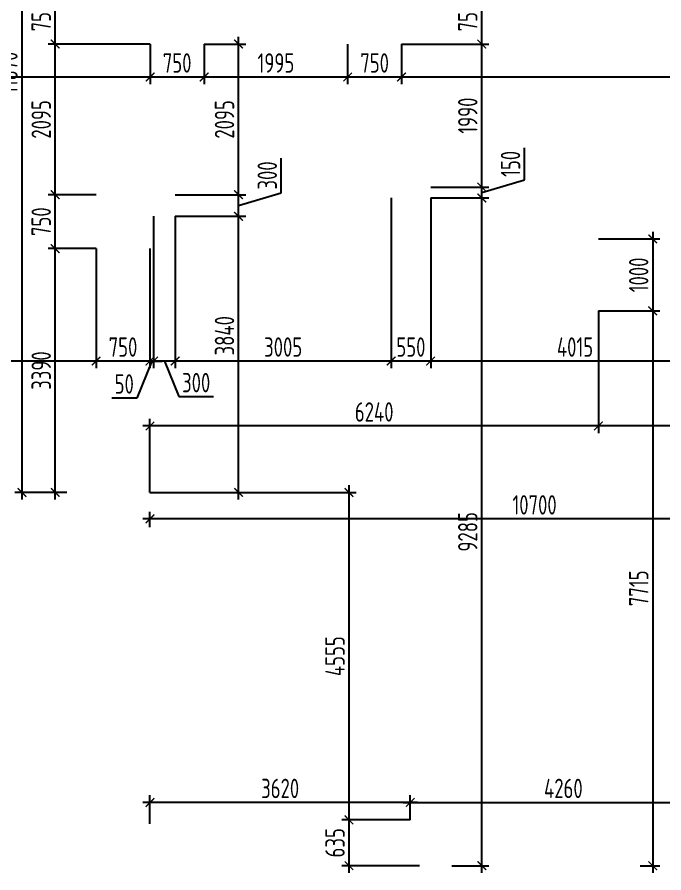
# Model space of a CAD drawing. Header units: millimetres. Extents: x -180271 to 536090, y 55086 to 131231.
# Drawn here: x 513321 to 522318, y 61436 to 73336 of the extents above; entities that cross this region are included whole.
import ezdxf

# ---------------------------------------------------------------- set-up
doc = ezdxf.new("R2010")
doc.units = ezdxf.units.MM
doc.layers.add('Размеры кровли ВК', color=14, linetype='Continuous', lineweight=9)
doc.layers.add('РАЗМЕРЫ КРОВЛИ ОВ', color=204, linetype='Continuous')
doc.layers.get('0').off()
doc.styles.add('ISOCPEUR', font='isocpeur.ttf', dxfattribs={"width": 0.7})
doc.dimstyles.new('R_100', dxfattribs={"dimtxt": 270, "dimasz": 120, "dimexe": 100, "dimexo": 0, "dimgap": 60, "dimtad": 1, "dimdec": 0, "dimrnd": 5, "dimzin": 0, "dimdsep": 46, "dimtxsty": 'ISOCPEUR', "dimblk": 'ARCHTICK', "dimcen": 0, "dimdle": 100, "dimclrd": 256, "dimclre": 256, "dimclrt": 256, "dimadec": 0, "dimazin": 0, "dimtfac": 2, "dimtdec": 0, "dimtofl": 0, "dimtmove": 1, "dimatfit": 3, "dimfxl": 1, "dimtvp": 3, "dimtolj": 1, "dimtzin": 0, "dimarcsym": 0})

# ---------------------------------------------------------------- blocks, each defined once
blk = doc.blocks.new('_ArchTick')
at = {"color": 0, "linetype": 'ByBlock', "const_width": 0.15}
blk.add_lwpolyline([(-0.5, -0.5), (0.5, 0.5)], dxfattribs=at)
blk = doc.blocks.new('*D3767')
at = {"layer": 'РАЗМЕРЫ КРОВЛИ ОВ', "lineweight": -2, "transparency": 16777216}
for p, q in [((515169, 66244), (515169, 66458)), ((525869, 65415), (525869, 66458)), ((525969, 66358), (515069, 66358))]:
    blk.add_line(p, q, dxfattribs=at)
at = {"layer": 'РАЗМЕРЫ КРОВЛИ ОВ', "lineweight": -2, "transparency": 16777216, "xscale": 120, "yscale": 120, "zscale": 120, "rotation": 180}
blk.add_blockref('_ArchTick', (515169, 66358), dxfattribs=at)
at = {"layer": 'РАЗМЕРЫ КРОВЛИ ОВ', "lineweight": -2, "transparency": 16777216, "xscale": 120, "yscale": 120, "zscale": 120}
blk.add_blockref('_ArchTick', (525869, 66358), dxfattribs=at)
at = {"layer": 'РАЗМЕРЫ КРОВЛИ ОВ', "transparency": 16777216, "insert": (520519, 66553), "char_height": 270, "attachment_point": 5, "style": 'ISOCPEUR'}
blk.add_mtext('\\A1;10700', dxfattribs=at)
blk = doc.blocks.new('*D3770')
at = {"layer": 'РАЗМЕРЫ КРОВЛИ ОВ', "lineweight": -2, "transparency": 16777216}
for p, q in [((519074, 70821), (519074, 68453)), ((523089, 69816), (523089, 68453)), ((523189, 68553), (518974, 68553))]:
    blk.add_line(p, q, dxfattribs=at)
at = {"layer": 'РАЗМЕРЫ КРОВЛИ ОВ', "lineweight": -2, "transparency": 16777216, "xscale": 120, "yscale": 120, "zscale": 120, "rotation": 180}
blk.add_blockref('_ArchTick', (519074, 68553), dxfattribs=at)
at = {"layer": 'РАЗМЕРЫ КРОВЛИ ОВ', "lineweight": -2, "transparency": 16777216, "xscale": 120, "yscale": 120, "zscale": 120}
blk.add_blockref('_ArchTick', (523089, 68553), dxfattribs=at)
at = {"layer": 'РАЗМЕРЫ КРОВЛИ ОВ', "transparency": 16777216, "insert": (521082, 68748), "char_height": 270, "attachment_point": 5, "style": 'ISOCPEUR'}
blk.add_mtext('\\A1;4015', dxfattribs=at)
blk = doc.blocks.new('*D3771')
at = {"layer": 'РАЗМЕРЫ КРОВЛИ ОВ', "lineweight": -2, "transparency": 16777216}
for p, q in [((518524, 70821), (518524, 68453)), ((519074, 70821), (519074, 68453)), ((519174, 68553), (518424, 68553))]:
    blk.add_line(p, q, dxfattribs=at)
at = {"layer": 'РАЗМЕРЫ КРОВЛИ ОВ', "lineweight": -2, "transparency": 16777216, "xscale": 120, "yscale": 120, "zscale": 120, "rotation": 180}
blk.add_blockref('_ArchTick', (518524, 68553), dxfattribs=at)
at = {"layer": 'РАЗМЕРЫ КРОВЛИ ОВ', "lineweight": -2, "transparency": 16777216, "xscale": 120, "yscale": 120, "zscale": 120}
blk.add_blockref('_ArchTick', (519074, 68553), dxfattribs=at)
at = {"layer": 'РАЗМЕРЫ КРОВЛИ ОВ', "transparency": 16777216, "insert": (518799, 68748), "char_height": 270, "attachment_point": 5, "style": 'ISOCPEUR'}
blk.add_mtext('\\A1;550', dxfattribs=at)
blk = doc.blocks.new('*D3772')
at = {"layer": 'РАЗМЕРЫ КРОВЛИ ОВ', "lineweight": -2, "transparency": 16777216}
for p, q in [((518524, 70821), (518524, 68453)), ((515519, 70566), (515519, 68453)), ((518624, 68553), (515419, 68553))]:
    blk.add_line(p, q, dxfattribs=at)
at = {"layer": 'РАЗМЕРЫ КРОВЛИ ОВ', "lineweight": -2, "transparency": 16777216, "xscale": 120, "yscale": 120, "zscale": 120, "rotation": 180}
blk.add_blockref('_ArchTick', (515519, 68553), dxfattribs=at)
at = {"layer": 'РАЗМЕРЫ КРОВЛИ ОВ', "lineweight": -2, "transparency": 16777216, "xscale": 120, "yscale": 120, "zscale": 120}
blk.add_blockref('_ArchTick', (518524, 68553), dxfattribs=at)
at = {"layer": 'РАЗМЕРЫ КРОВЛИ ОВ', "transparency": 16777216, "insert": (517022, 68748), "char_height": 270, "attachment_point": 5, "style": 'ISOCPEUR'}
blk.add_mtext('\\A1;3005', dxfattribs=at)
blk = doc.blocks.new('*D3773')
at = {"layer": 'РАЗМЕРЫ КРОВЛИ ОВ', "lineweight": -2, "transparency": 16777216}
for p, q in [((515219, 70566), (515219, 68453)), ((515519, 70566), (515519, 68453)), ((515619, 68553), (515119, 68553)), ((515369, 68553), (515572, 68058)), ((515572, 68058), (516051, 68058))]:
    blk.add_line(p, q, dxfattribs=at)
at = {"layer": 'РАЗМЕРЫ КРОВЛИ ОВ', "lineweight": -2, "transparency": 16777216, "xscale": 120, "yscale": 120, "zscale": 120, "rotation": 180}
blk.add_blockref('_ArchTick', (515219, 68553), dxfattribs=at)
at = {"layer": 'РАЗМЕРЫ КРОВЛИ ОВ', "lineweight": -2, "transparency": 16777216, "xscale": 120, "yscale": 120, "zscale": 120}
blk.add_blockref('_ArchTick', (515519, 68553), dxfattribs=at)
at = {"layer": 'РАЗМЕРЫ КРОВЛИ ОВ', "transparency": 16777216, "insert": (515812, 68253), "char_height": 270, "attachment_point": 5, "style": 'ISOCPEUR'}
blk.add_mtext('\\A1;300', dxfattribs=at)
blk = doc.blocks.new('*D3774')
at = {"layer": 'РАЗМЕРЫ КРОВЛИ ОВ', "lineweight": -2, "transparency": 16777216}
for p, q in [((515219, 70566), (515219, 68453)), ((515169, 70116), (515169, 68453)), ((515194, 68553), (514984, 68039)), ((515169, 68553), (515049, 68553)), ((515219, 68553), (515169, 68553)), ((515219, 68553), (515339, 68553)), ((514984, 68039), (514638, 68039))]:
    blk.add_line(p, q, dxfattribs=at)
at = {"layer": 'РАЗМЕРЫ КРОВЛИ ОВ', "lineweight": -2, "transparency": 16777216, "xscale": 120, "yscale": 120, "zscale": 120}
blk.add_blockref('_ArchTick', (515169, 68553), dxfattribs=at)
at = {"layer": 'РАЗМЕРЫ КРОВЛИ ОВ', "lineweight": -2, "transparency": 16777216, "xscale": 120, "yscale": 120, "zscale": 120, "rotation": 180}
blk.add_blockref('_ArchTick', (515219, 68553), dxfattribs=at)
at = {"layer": 'РАЗМЕРЫ КРОВЛИ ОВ', "transparency": 16777216, "insert": (514811, 68234), "char_height": 270, "attachment_point": 5, "style": 'ISOCPEUR'}
blk.add_mtext('\\A1;50', dxfattribs=at)
blk = doc.blocks.new('*D3775')
at = {"layer": 'РАЗМЕРЫ КРОВЛИ ОВ', "lineweight": -2, "transparency": 16777216}
for p, q in [((514419, 70116), (514419, 68453)), ((515169, 70116), (515169, 68453)), ((515269, 68553), (514319, 68553))]:
    blk.add_line(p, q, dxfattribs=at)
at = {"layer": 'РАЗМЕРЫ КРОВЛИ ОВ', "lineweight": -2, "transparency": 16777216, "xscale": 120, "yscale": 120, "zscale": 120, "rotation": 180}
blk.add_blockref('_ArchTick', (514419, 68553), dxfattribs=at)
at = {"layer": 'РАЗМЕРЫ КРОВЛИ ОВ', "lineweight": -2, "transparency": 16777216, "xscale": 120, "yscale": 120, "zscale": 120}
blk.add_blockref('_ArchTick', (515169, 68553), dxfattribs=at)
at = {"layer": 'РАЗМЕРЫ КРОВЛИ ОВ', "transparency": 16777216, "insert": (514794, 68748), "char_height": 270, "attachment_point": 5, "style": 'ISOCPEUR'}
blk.add_mtext('\\A1;750', dxfattribs=at)
blk = doc.blocks.new('*D3776')
at = {"layer": 'РАЗМЕРЫ КРОВЛИ ОВ', "lineweight": -2, "transparency": 16777216}
for p, q in [((502199, 71866), (502199, 68453)), ((514419, 70116), (514419, 68453)), ((514519, 68553), (502099, 68553))]:
    blk.add_line(p, q, dxfattribs=at)
at = {"layer": 'РАЗМЕРЫ КРОВЛИ ОВ', "lineweight": -2, "transparency": 16777216, "xscale": 120, "yscale": 120, "zscale": 120, "rotation": 180}
blk.add_blockref('_ArchTick', (502199, 68553), dxfattribs=at)
at = {"layer": 'РАЗМЕРЫ КРОВЛИ ОВ', "lineweight": -2, "transparency": 16777216, "xscale": 120, "yscale": 120, "zscale": 120}
blk.add_blockref('_ArchTick', (514419, 68553), dxfattribs=at)
at = {"layer": 'РАЗМЕРЫ КРОВЛИ ОВ', "transparency": 16777216, "insert": (508309, 68748), "char_height": 270, "attachment_point": 5, "style": 'ISOCPEUR'}
blk.add_mtext('\\A1;12220', dxfattribs=at)
blk = doc.blocks.new('*D3799')
at = {"layer": 'РАЗМЕРЫ КРОВЛИ ОВ', "lineweight": -2, "transparency": 16777216}
for p, q in [((515172, 72961), (515172, 72403)), ((502199, 72362), (502199, 72603)), ((502099, 72503), (515272, 72503))]:
    blk.add_line(p, q, dxfattribs=at)
at = {"layer": 'РАЗМЕРЫ КРОВЛИ ОВ', "lineweight": -2, "transparency": 16777216, "xscale": 120, "yscale": 120, "zscale": 120, "rotation": 180}
blk.add_blockref('_ArchTick', (502199, 72503), dxfattribs=at)
at = {"layer": 'РАЗМЕРЫ КРОВЛИ ОВ', "lineweight": -2, "transparency": 16777216, "xscale": 120, "yscale": 120, "zscale": 120}
blk.add_blockref('_ArchTick', (515172, 72503), dxfattribs=at)
at = {"layer": 'РАЗМЕРЫ КРОВЛИ ОВ', "transparency": 16777216, "insert": (508686, 72698), "char_height": 270, "attachment_point": 5, "style": 'ISOCPEUR'}
blk.add_mtext('\\A1;12975', dxfattribs=at)
blk = doc.blocks.new('*D3800')
at = {"layer": 'РАЗМЕРЫ КРОВЛИ ОВ', "lineweight": -2, "transparency": 16777216}
for p, q in [((515172, 72961), (515172, 72403)), ((515922, 72961), (515922, 72403)), ((515072, 72503), (516022, 72503))]:
    blk.add_line(p, q, dxfattribs=at)
at = {"layer": 'РАЗМЕРЫ КРОВЛИ ОВ', "lineweight": -2, "transparency": 16777216, "xscale": 120, "yscale": 120, "zscale": 120, "rotation": 180}
blk.add_blockref('_ArchTick', (515172, 72503), dxfattribs=at)
at = {"layer": 'РАЗМЕРЫ КРОВЛИ ОВ', "lineweight": -2, "transparency": 16777216, "xscale": 120, "yscale": 120, "zscale": 120}
blk.add_blockref('_ArchTick', (515922, 72503), dxfattribs=at)
at = {"layer": 'РАЗМЕРЫ КРОВЛИ ОВ', "transparency": 16777216, "insert": (515547, 72698), "char_height": 270, "attachment_point": 5, "style": 'ISOCPEUR'}
blk.add_mtext('\\A1;750', dxfattribs=at)
blk = doc.blocks.new('*D3801')
at = {"layer": 'РАЗМЕРЫ КРОВЛИ ОВ', "lineweight": -2, "transparency": 16777216}
for p, q in [((515922, 72961), (515922, 72403)), ((517919, 72961), (517919, 72403)), ((515822, 72503), (518019, 72503))]:
    blk.add_line(p, q, dxfattribs=at)
at = {"layer": 'РАЗМЕРЫ КРОВЛИ ОВ', "lineweight": -2, "transparency": 16777216, "xscale": 120, "yscale": 120, "zscale": 120, "rotation": 180}
blk.add_blockref('_ArchTick', (515922, 72503), dxfattribs=at)
at = {"layer": 'РАЗМЕРЫ КРОВЛИ ОВ', "lineweight": -2, "transparency": 16777216, "xscale": 120, "yscale": 120, "zscale": 120}
blk.add_blockref('_ArchTick', (517919, 72503), dxfattribs=at)
at = {"layer": 'РАЗМЕРЫ КРОВЛИ ОВ', "transparency": 16777216, "insert": (516921, 72698), "char_height": 270, "attachment_point": 5, "style": 'ISOCPEUR'}
blk.add_mtext('\\A1;1995', dxfattribs=at)
blk = doc.blocks.new('*D3802')
at = {"layer": 'РАЗМЕРЫ КРОВЛИ ОВ', "lineweight": -2, "transparency": 16777216}
for p, q in [((517919, 72961), (517919, 72403)), ((518669, 72961), (518669, 72403)), ((517819, 72503), (518769, 72503))]:
    blk.add_line(p, q, dxfattribs=at)
at = {"layer": 'РАЗМЕРЫ КРОВЛИ ОВ', "lineweight": -2, "transparency": 16777216, "xscale": 120, "yscale": 120, "zscale": 120, "rotation": 180}
blk.add_blockref('_ArchTick', (517919, 72503), dxfattribs=at)
at = {"layer": 'РАЗМЕРЫ КРОВЛИ ОВ', "lineweight": -2, "transparency": 16777216, "xscale": 120, "yscale": 120, "zscale": 120}
blk.add_blockref('_ArchTick', (518669, 72503), dxfattribs=at)
at = {"layer": 'РАЗМЕРЫ КРОВЛИ ОВ', "transparency": 16777216, "insert": (518294, 72698), "char_height": 270, "attachment_point": 5, "style": 'ISOCPEUR'}
blk.add_mtext('\\A1;750', dxfattribs=at)
blk = doc.blocks.new('*D3803')
at = {"layer": 'РАЗМЕРЫ КРОВЛИ ОВ', "lineweight": -2, "transparency": 16777216}
for p, q in [((518669, 72961), (518669, 72403)), ((529639, 72982), (529639, 72403)), ((518569, 72503), (529739, 72503))]:
    blk.add_line(p, q, dxfattribs=at)
at = {"layer": 'РАЗМЕРЫ КРОВЛИ ОВ', "lineweight": -2, "transparency": 16777216, "xscale": 120, "yscale": 120, "zscale": 120, "rotation": 180}
blk.add_blockref('_ArchTick', (518669, 72503), dxfattribs=at)
at = {"layer": 'РАЗМЕРЫ КРОВЛИ ОВ', "lineweight": -2, "transparency": 16777216, "xscale": 120, "yscale": 120, "zscale": 120}
blk.add_blockref('_ArchTick', (529639, 72503), dxfattribs=at)
at = {"layer": 'РАЗМЕРЫ КРОВЛИ ОВ', "transparency": 16777216, "insert": (524154, 72698), "char_height": 270, "attachment_point": 5, "style": 'ISOCPEUR'}
blk.add_mtext('\\A1;10970', dxfattribs=at)
blk = doc.blocks.new('*D3804')
at = {"layer": 'РАЗМЕРЫ КРОВЛИ ОВ', "lineweight": -2, "transparency": 16777216}
for p, q in [((519074, 70821), (519885, 70821)), ((519785, 61436), (519785, 70921)), ((519369, 61536), (519885, 61536))]:
    blk.add_line(p, q, dxfattribs=at)
at = {"layer": 'РАЗМЕРЫ КРОВЛИ ОВ', "lineweight": -2, "transparency": 16777216, "xscale": 120, "yscale": 120, "zscale": 120}
for p, rotation in [((519785, 70821), 90), ((519785, 61536), 270)]:
    blk.add_blockref('_ArchTick', p, dxfattribs=dict(at, rotation=rotation))
at = {"layer": 'РАЗМЕРЫ КРОВЛИ ОВ', "transparency": 16777216, "insert": (519590, 66178), "char_height": 270, "attachment_point": 5, "rotation": 90, "style": 'ISOCPEUR'}
blk.add_mtext('\\A1;9285', dxfattribs=at)
blk = doc.blocks.new('*D3805')
at = {"layer": 'РАЗМЕРЫ КРОВЛИ ОВ', "lineweight": -2, "transparency": 16777216}
for p, q in [((520380, 71075), (520380, 71516)), ((519785, 70896), (520380, 71075)), ((519785, 70721), (519785, 71071)), ((519074, 70971), (519885, 70971)), ((519074, 70821), (519885, 70821))]:
    blk.add_line(p, q, dxfattribs=at)
at = {"layer": 'РАЗМЕРЫ КРОВЛИ ОВ', "lineweight": -2, "transparency": 16777216, "xscale": 120, "yscale": 120, "zscale": 120}
for p, rotation in [((519785, 70971), 90), ((519785, 70821), 270)]:
    blk.add_blockref('_ArchTick', p, dxfattribs=dict(at, rotation=rotation))
at = {"layer": 'РАЗМЕРЫ КРОВЛИ ОВ', "transparency": 16777216, "insert": (520185, 71295), "char_height": 270, "attachment_point": 5, "rotation": 90, "style": 'ISOCPEUR'}
blk.add_mtext('\\A1;150', dxfattribs=at)
blk = doc.blocks.new('*D3806')
at = {"layer": 'РАЗМЕРЫ КРОВЛИ ОВ', "lineweight": -2, "transparency": 16777216}
for p, q in [((518669, 72961), (519885, 72961)), ((519785, 70871), (519785, 73061)), ((519074, 70971), (519885, 70971))]:
    blk.add_line(p, q, dxfattribs=at)
at = {"layer": 'РАЗМЕРЫ КРОВЛИ ОВ', "lineweight": -2, "transparency": 16777216, "xscale": 120, "yscale": 120, "zscale": 120}
for p, rotation in [((519785, 72961), 90), ((519785, 70971), 270)]:
    blk.add_blockref('_ArchTick', p, dxfattribs=dict(at, rotation=rotation))
at = {"layer": 'РАЗМЕРЫ КРОВЛИ ОВ', "transparency": 16777216, "insert": (519590, 71966), "char_height": 270, "attachment_point": 5, "rotation": 90, "style": 'ISOCPEUR'}
blk.add_mtext('\\A1;1990', dxfattribs=at)
blk = doc.blocks.new('*D3807')
at = {"layer": 'РАЗМЕРЫ КРОВЛИ ОВ', "lineweight": -2, "transparency": 16777216}
for p, q in [((519785, 72861), (519785, 73811)), ((518669, 73711), (519885, 73711)), ((518669, 72961), (519885, 72961))]:
    blk.add_line(p, q, dxfattribs=at)
at = {"layer": 'РАЗМЕРЫ КРОВЛИ ОВ', "lineweight": -2, "transparency": 16777216, "xscale": 120, "yscale": 120, "zscale": 120}
for p, rotation in [((519785, 73711), 90), ((519785, 72961), 270)]:
    blk.add_blockref('_ArchTick', p, dxfattribs=dict(at, rotation=rotation))
at = {"layer": 'РАЗМЕРЫ КРОВЛИ ОВ', "transparency": 16777216, "insert": (519590, 73336), "char_height": 270, "attachment_point": 5, "rotation": 90, "style": 'ISOCPEUR'}
blk.add_mtext('\\A1;750', dxfattribs=at)
blk = doc.blocks.new('*D3809')
at = {"layer": 'РАЗМЕРЫ КРОВЛИ ОВ', "lineweight": -2, "transparency": 16777216}
for p, q in [((513851, 66626), (513851, 70216)), ((514419, 70116), (513751, 70116)), ((514014, 66726), (513751, 66726))]:
    blk.add_line(p, q, dxfattribs=at)
at = {"layer": 'РАЗМЕРЫ КРОВЛИ ОВ', "lineweight": -2, "transparency": 16777216, "xscale": 120, "yscale": 120, "zscale": 120}
for p, rotation in [((513851, 70116), 90), ((513851, 66726), 270)]:
    blk.add_blockref('_ArchTick', p, dxfattribs=dict(at, rotation=rotation))
at = {"layer": 'РАЗМЕРЫ КРОВЛИ ОВ', "transparency": 16777216, "insert": (513656, 68421), "char_height": 270, "attachment_point": 5, "rotation": 90, "style": 'ISOCPEUR'}
blk.add_mtext('\\A1;3390', dxfattribs=at)
blk = doc.blocks.new('*D3810')
at = {"layer": 'РАЗМЕРЫ КРОВЛИ ОВ', "lineweight": -2, "transparency": 16777216}
for p, q in [((513851, 70016), (513851, 70966)), ((514419, 70866), (513751, 70866)), ((514419, 70116), (513751, 70116))]:
    blk.add_line(p, q, dxfattribs=at)
at = {"layer": 'РАЗМЕРЫ КРОВЛИ ОВ', "lineweight": -2, "transparency": 16777216, "xscale": 120, "yscale": 120, "zscale": 120}
for p, rotation in [((513851, 70866), 90), ((513851, 70116), 270)]:
    blk.add_blockref('_ArchTick', p, dxfattribs=dict(at, rotation=rotation))
at = {"layer": 'РАЗМЕРЫ КРОВЛИ ОВ', "transparency": 16777216, "insert": (513656, 70491), "char_height": 270, "attachment_point": 5, "rotation": 90, "style": 'ISOCPEUR'}
blk.add_mtext('\\A1;750', dxfattribs=at)
blk = doc.blocks.new('*D3811')
at = {"layer": 'РАЗМЕРЫ КРОВЛИ ОВ', "lineweight": -2, "transparency": 16777216}
for p, q in [((515172, 72961), (513751, 72961)), ((513851, 70766), (513851, 73061)), ((514419, 70866), (513751, 70866))]:
    blk.add_line(p, q, dxfattribs=at)
at = {"layer": 'РАЗМЕРЫ КРОВЛИ ОВ', "lineweight": -2, "transparency": 16777216, "xscale": 120, "yscale": 120, "zscale": 120}
for p, rotation in [((513851, 72961), 90), ((513851, 70866), 270)]:
    blk.add_blockref('_ArchTick', p, dxfattribs=dict(at, rotation=rotation))
at = {"layer": 'РАЗМЕРЫ КРОВЛИ ОВ', "transparency": 16777216, "insert": (513656, 71913), "char_height": 270, "attachment_point": 5, "rotation": 90, "style": 'ISOCPEUR'}
blk.add_mtext('\\A1;2095', dxfattribs=at)
blk = doc.blocks.new('*D3812')
at = {"layer": 'РАЗМЕРЫ КРОВЛИ ОВ', "lineweight": -2, "transparency": 16777216}
for p, q in [((513851, 72861), (513851, 73811)), ((515172, 73711), (513751, 73711)), ((515172, 72961), (513751, 72961))]:
    blk.add_line(p, q, dxfattribs=at)
at = {"layer": 'РАЗМЕРЫ КРОВЛИ ОВ', "lineweight": -2, "transparency": 16777216, "xscale": 120, "yscale": 120, "zscale": 120}
for p, rotation in [((513851, 73711), 90), ((513851, 72961), 270)]:
    blk.add_blockref('_ArchTick', p, dxfattribs=dict(at, rotation=rotation))
at = {"layer": 'РАЗМЕРЫ КРОВЛИ ОВ', "transparency": 16777216, "insert": (513656, 73336), "char_height": 270, "attachment_point": 5, "rotation": 90, "style": 'ISOCPEUR'}
blk.add_mtext('\\A1;750', dxfattribs=at)
blk = doc.blocks.new('*D3859')
at = {"layer": 'РАЗМЕРЫ КРОВЛИ ОВ', "lineweight": -2, "transparency": 16777216}
for p, q in [((516401, 66626), (516401, 70666)), ((515519, 70566), (516501, 70566)), ((515169, 66726), (516501, 66726))]:
    blk.add_line(p, q, dxfattribs=at)
at = {"layer": 'РАЗМЕРЫ КРОВЛИ ОВ', "lineweight": -2, "transparency": 16777216, "xscale": 120, "yscale": 120, "zscale": 120}
for p, rotation in [((516401, 70566), 90), ((516401, 66726), 270)]:
    blk.add_blockref('_ArchTick', p, dxfattribs=dict(at, rotation=rotation))
at = {"layer": 'РАЗМЕРЫ КРОВЛИ ОВ', "transparency": 16777216, "insert": (516206, 68905), "char_height": 270, "attachment_point": 5, "rotation": 90, "style": 'ISOCPEUR'}
blk.add_mtext('\\A1;3840', dxfattribs=at)
blk = doc.blocks.new('*D3860')
at = {"layer": 'РАЗМЕРЫ КРОВЛИ ОВ', "lineweight": -2, "transparency": 16777216}
for p, q in [((516996, 70894), (516996, 71373)), ((516401, 70466), (516401, 70966)), ((515519, 70866), (516501, 70866)), ((516401, 70716), (516996, 70894)), ((515519, 70566), (516501, 70566))]:
    blk.add_line(p, q, dxfattribs=at)
at = {"layer": 'РАЗМЕРЫ КРОВЛИ ОВ', "lineweight": -2, "transparency": 16777216, "xscale": 120, "yscale": 120, "zscale": 120}
for p, rotation in [((516401, 70866), 90), ((516401, 70566), 270)]:
    blk.add_blockref('_ArchTick', p, dxfattribs=dict(at, rotation=rotation))
at = {"layer": 'РАЗМЕРЫ КРОВЛИ ОВ', "transparency": 16777216, "insert": (516801, 71134), "char_height": 270, "attachment_point": 5, "rotation": 90, "style": 'ISOCPEUR'}
blk.add_mtext('\\A1;300', dxfattribs=at)
blk = doc.blocks.new('*D3861')
at = {"layer": 'РАЗМЕРЫ КРОВЛИ ОВ', "lineweight": -2, "transparency": 16777216}
for p, q in [((515922, 72961), (516501, 72961)), ((516401, 70766), (516401, 73061)), ((515519, 70866), (516501, 70866))]:
    blk.add_line(p, q, dxfattribs=at)
at = {"layer": 'РАЗМЕРЫ КРОВЛИ ОВ', "lineweight": -2, "transparency": 16777216, "xscale": 120, "yscale": 120, "zscale": 120}
for p, rotation in [((516401, 72961), 90), ((516401, 70866), 270)]:
    blk.add_blockref('_ArchTick', p, dxfattribs=dict(at, rotation=rotation))
at = {"layer": 'РАЗМЕРЫ КРОВЛИ ОВ', "transparency": 16777216, "insert": (516206, 71913), "char_height": 270, "attachment_point": 5, "rotation": 90, "style": 'ISOCPEUR'}
blk.add_mtext('\\A1;2095', dxfattribs=at)
blk = doc.blocks.new('*D22557')
at = {"layer": 'Размеры кровли ВК', "lineweight": -2, "transparency": 16777216}
for p, q in [((517938, 61436), (517938, 62272)), ((518790, 62172), (517838, 62172)), ((518919, 61536), (517838, 61536))]:
    blk.add_line(p, q, dxfattribs=at)
at = {"layer": 'Размеры кровли ВК', "lineweight": -2, "transparency": 16777216, "xscale": 120, "yscale": 120, "zscale": 120}
for p, rotation in [((517938, 62172), 90), ((517938, 61536), 270)]:
    blk.add_blockref('_ArchTick', p, dxfattribs=dict(at, rotation=rotation))
at = {"layer": 'Размеры кровли ВК', "transparency": 16777216, "insert": (517743, 61854), "char_height": 270, "attachment_point": 5, "rotation": 90, "style": 'ISOCPEUR'}
blk.add_mtext('\\A1;635', dxfattribs=at)
blk = doc.blocks.new('*D22558')
at = {"layer": 'Размеры кровли ВК', "lineweight": -2, "transparency": 16777216}
for p, q in [((517938, 62072), (517938, 66826)), ((515169, 66726), (518038, 66726)), ((518790, 62172), (517838, 62172))]:
    blk.add_line(p, q, dxfattribs=at)
at = {"layer": 'Размеры кровли ВК', "lineweight": -2, "transparency": 16777216, "xscale": 120, "yscale": 120, "zscale": 120}
for p, rotation in [((517938, 66726), 90), ((517938, 62172), 270)]:
    blk.add_blockref('_ArchTick', p, dxfattribs=dict(at, rotation=rotation))
at = {"layer": 'Размеры кровли ВК', "transparency": 16777216, "insert": (517743, 64449), "char_height": 270, "attachment_point": 5, "rotation": 90, "style": 'ISOCPEUR'}
blk.add_mtext('\\A1;4555', dxfattribs=at)
blk = doc.blocks.new('*D22559')
at = {"layer": 'Размеры кровли ВК', "lineweight": -2, "transparency": 16777216}
for p, q in [((515169, 62118), (515169, 62515)), ((518790, 62172), (518790, 62515)), ((518890, 62415), (515069, 62415))]:
    blk.add_line(p, q, dxfattribs=at)
at = {"layer": 'Размеры кровли ВК', "lineweight": -2, "transparency": 16777216, "xscale": 120, "yscale": 120, "zscale": 120, "rotation": 180}
blk.add_blockref('_ArchTick', (515169, 62415), dxfattribs=at)
at = {"layer": 'Размеры кровли ВК', "lineweight": -2, "transparency": 16777216, "xscale": 120, "yscale": 120, "zscale": 120}
blk.add_blockref('_ArchTick', (518790, 62415), dxfattribs=at)
at = {"layer": 'Размеры кровли ВК', "transparency": 16777216, "insert": (516980, 62610), "char_height": 270, "attachment_point": 5, "style": 'ISOCPEUR'}
blk.add_mtext('\\A1;3620', dxfattribs=at)
blk = doc.blocks.new('*D22560')
at = {"layer": 'Размеры кровли ВК', "lineweight": -2, "transparency": 16777216}
for p, q in [((518790, 62172), (518790, 62515)), ((523049, 61536), (523049, 62515)), ((518690, 62415), (523149, 62415))]:
    blk.add_line(p, q, dxfattribs=at)
at = {"layer": 'Размеры кровли ВК', "lineweight": -2, "transparency": 16777216, "xscale": 120, "yscale": 120, "zscale": 120, "rotation": 180}
blk.add_blockref('_ArchTick', (518790, 62415), dxfattribs=at)
at = {"layer": 'Размеры кровли ВК', "lineweight": -2, "transparency": 16777216, "xscale": 120, "yscale": 120, "zscale": 120}
blk.add_blockref('_ArchTick', (523049, 62415), dxfattribs=at)
at = {"layer": 'Размеры кровли ВК', "transparency": 16777216, "insert": (520920, 62610), "char_height": 270, "attachment_point": 5, "style": 'ISOCPEUR'}
blk.add_mtext('\\A1;4260', dxfattribs=at)
blk = doc.blocks.new('*D22561')
at = {"layer": 'Размеры кровли ВК', "lineweight": -2, "transparency": 16777216}
for p, q in [((529639, 70700), (529639, 67550)), ((521407, 69251), (521407, 67550)), ((529739, 67650), (521307, 67650))]:
    blk.add_line(p, q, dxfattribs=at)
at = {"layer": 'Размеры кровли ВК', "lineweight": -2, "transparency": 16777216, "xscale": 120, "yscale": 120, "zscale": 120, "rotation": 180}
blk.add_blockref('_ArchTick', (521407, 67650), dxfattribs=at)
at = {"layer": 'Размеры кровли ВК', "lineweight": -2, "transparency": 16777216, "xscale": 120, "yscale": 120, "zscale": 120}
blk.add_blockref('_ArchTick', (529639, 67650), dxfattribs=at)
at = {"layer": 'Размеры кровли ВК', "transparency": 16777216, "insert": (525523, 67845), "char_height": 270, "attachment_point": 5, "style": 'ISOCPEUR'}
blk.add_mtext('\\A1;8230', dxfattribs=at)
blk = doc.blocks.new('*D22562')
at = {"layer": 'Размеры кровли ВК', "lineweight": -2, "transparency": 16777216}
for p, q in [((522163, 70351), (522163, 69151)), ((521407, 70251), (522263, 70251)), ((521407, 69251), (522263, 69251))]:
    blk.add_line(p, q, dxfattribs=at)
at = {"layer": 'Размеры кровли ВК', "lineweight": -2, "transparency": 16777216, "xscale": 120, "yscale": 120, "zscale": 120}
for p, rotation in [((522163, 70251), 90), ((522163, 69251), 270)]:
    blk.add_blockref('_ArchTick', p, dxfattribs=dict(at, rotation=rotation))
at = {"layer": 'Размеры кровли ВК', "transparency": 16777216, "insert": (521968, 69751), "char_height": 270, "attachment_point": 5, "rotation": 90, "style": 'ISOCPEUR'}
blk.add_mtext('\\A1;1000', dxfattribs=at)
blk = doc.blocks.new('*D22563')
at = {"layer": 'Размеры кровли ВК', "lineweight": -2, "transparency": 16777216}
for p, q in [((522163, 69351), (522163, 61436)), ((521407, 69251), (522263, 69251)), ((521989, 61536), (522263, 61536))]:
    blk.add_line(p, q, dxfattribs=at)
at = {"layer": 'Размеры кровли ВК', "lineweight": -2, "transparency": 16777216, "xscale": 120, "yscale": 120, "zscale": 120}
for p, rotation in [((522163, 69251), 90), ((522163, 61536), 270)]:
    blk.add_blockref('_ArchTick', p, dxfattribs=dict(at, rotation=rotation))
at = {"layer": 'Размеры кровли ВК', "transparency": 16777216, "insert": (521968, 65393), "char_height": 270, "attachment_point": 5, "rotation": 90, "style": 'ISOCPEUR'}
blk.add_mtext('\\A1;7715', dxfattribs=at)
blk = doc.blocks.new('*D22564')
at = {"layer": 'Размеры кровли ВК', "lineweight": -2, "transparency": 16777216}
for p, q in [((521407, 69251), (521407, 67550)), ((515169, 66726), (515169, 67750)), ((521507, 67650), (515069, 67650))]:
    blk.add_line(p, q, dxfattribs=at)
at = {"layer": 'Размеры кровли ВК', "lineweight": -2, "transparency": 16777216, "xscale": 120, "yscale": 120, "zscale": 120, "rotation": 180}
blk.add_blockref('_ArchTick', (515169, 67650), dxfattribs=at)
at = {"layer": 'Размеры кровли ВК', "lineweight": -2, "transparency": 16777216, "xscale": 120, "yscale": 120, "zscale": 120}
blk.add_blockref('_ArchTick', (521407, 67650), dxfattribs=at)
at = {"layer": 'Размеры кровли ВК', "transparency": 16777216, "insert": (518288, 67845), "char_height": 270, "attachment_point": 5, "style": 'ISOCPEUR'}
blk.add_mtext('\\A1;6240', dxfattribs=at)
blk = doc.blocks.new('*D22573')
at = {"layer": 'Размеры кровли ВК', "lineweight": -2, "transparency": 16777216}
for p, q in [((513388, 78498), (513388, 66626)), ((516376, 78398), (513288, 78398)), ((513851, 66726), (513288, 66726))]:
    blk.add_line(p, q, dxfattribs=at)
at = {"layer": 'Размеры кровли ВК', "lineweight": -2, "transparency": 16777216, "xscale": 120, "yscale": 120, "zscale": 120}
for p, rotation in [((513388, 78398), 90), ((513388, 66726), 270)]:
    blk.add_blockref('_ArchTick', p, dxfattribs=dict(at, rotation=rotation))
at = {"layer": 'Размеры кровли ВК', "transparency": 16777216, "insert": (513193, 72562), "char_height": 270, "attachment_point": 5, "rotation": 90, "style": 'ISOCPEUR'}
blk.add_mtext('\\A1;11670', dxfattribs=at)

msp = doc.modelspace()

# ---------------------------------------------------------------- dimensions: what is measured, and where the dimension line sits
at = {"layer": 'Размеры кровли ВК'}
for base, p1, p2, picture, middle in [((513388.5, 66725.7), (516375.6, 78397.6), (513851.1, 66725.7), '*D22573', (513193.5, 72561.6)), ((522163.4, 69250.8), (521407, 70250.8), (521407, 69250.8), '*D22562', (521968.4, 69750.8)), ((522163.4, 61535.7), (521407, 69250.8), (521988.6, 61535.7), '*D22563', (521968.4, 65393.3)), ((517937.6, 66725.7), (518789.8, 62171.6), (515169.3, 66725.7), '*D22558', (517742.6, 64448.6)), ((517937.6, 62171.6), (518919.3, 61535.7), (518789.8, 62171.6), '*D22557', (517742.6, 61853.6))]:
    dim = msp.add_linear_dim(base=base, p1=p1, p2=p2, angle=90, dimstyle='R_100', override={"dimpost": '\\X'}, dxfattribs=at)
    dim.commit()
    dim.dimension.update_dxf_attribs({"geometry": picture, "text_midpoint": middle})
for base, p1, p2, picture, middle in [((521407, 67650.4), (529639.3, 70699.7), (521407, 69250.8), '*D22561', (525523.2, 67845.4)), ((515169.3, 67650.4), (521407, 69250.8), (515169.3, 66725.7), '*D22564', (518288.2, 67845.4)), ((515169.2613, 62415.1602), (518789.7546, 62171.5988), (515169.2613, 62117.9688), '*D22559', (516979.508, 62610.1602)), ((523049.2613, 62415.1602), (518789.7546, 62171.5988), (523049.2613, 61535.6815), '*D22560', (520919.508, 62610.1602))]:
    dim = msp.add_linear_dim(base=base, p1=p1, p2=p2, dimstyle='R_100', override={"dimpost": '\\X'}, dxfattribs=at)
    dim.commit()
    dim.dimension.update_dxf_attribs({"geometry": picture, "text_midpoint": middle})
at = {"layer": 'РАЗМЕРЫ КРОВЛИ ОВ'}
for base, p1, p2, picture, middle in [((513851.1, 73710.7), (515172.3, 72960.7), (515172.3, 73710.7), '*D3812', (513656.1, 73335.7)), ((519784.7, 73710.7), (518669.3, 72960.7), (518669.3, 73710.7), '*D3807', (519589.7, 73335.7)), ((513851.1, 72960.7), (514419.3, 70865.7), (515172.3, 72960.7), '*D3811', (513656.1, 71913.2)), ((516400.7, 72960.7), (515519.3, 70865.7), (515922.3, 72960.7), '*D3861', (516205.7, 71913.2)), ((519784.7, 72960.7), (519073.9, 70971.3), (518669.3, 72960.7), '*D3806', (519589.7, 71966)), ((519784.7, 70971.3), (519073.9, 70820.9), (519073.9, 70971.3), '*D3805', (520184.7, 71134.6)), ((516400.7, 70865.7), (515519.3, 70565.7), (515519.3, 70865.7), '*D3860', (516800.7, 70954.2)), ((513851.1, 70865.7), (514419.3, 70115.7), (514419.3, 70865.7), '*D3810', (513656.1, 70490.7)), ((519784.7, 70820.9), (519368.6, 61535.7), (519073.9, 70820.9), '*D3804', (519589.7, 66178.3)), ((513851.1, 70115.7), (514014, 66725.7), (514419.3, 70115.7), '*D3809', (513656.1, 68420.7))]:
    dim = msp.add_linear_dim(base=base, p1=p1, p2=p2, angle=90, dimstyle='R_100', override={"dimpost": '\\X'}, dxfattribs=at)
    dim.commit()
    dim.dimension.update_dxf_attribs({"geometry": picture, "text_midpoint": middle})
for base, p1, p2, picture, middle in [((515172.3, 72502.5), (502199.3, 72361.7), (515172.3, 72960.7), '*D3799', (508685.8, 72697.5)), ((515922.3, 72502.5), (515172.3, 72960.7), (515922.3, 72960.7), '*D3800', (515547.3, 72697.5)), ((517919.3, 72502.5), (515922.3, 72960.7), (517919.3, 72960.7), '*D3801', (516920.8, 72697.5)), ((518669.3, 72502.5), (517919.3, 72960.7), (518669.3, 72960.7), '*D3802', (518294.3, 72697.5)), ((529639.3, 72502.5), (518669.3, 72960.7), (529639.3, 72981.5), '*D3803', (524154.3, 72697.5)), ((502199.3, 68553.4), (514419.3, 70115.7), (502199.3, 71865.7), '*D3776', (508309.3, 68748.4)), ((515519.3, 68553.4), (518524.1, 70820.9), (515519.3, 70565.7), '*D3772', (517021.7, 68748.4)), ((518524.1, 68553.4), (519073.9, 70820.9), (518524.1, 70820.9), '*D3771', (518799, 68748.4)), ((519073.9, 68553.4), (523089.3, 69815.7), (519073.9, 70820.9), '*D3770', (521081.6, 68748.4)), ((514419.3, 68553.4), (515169.3, 70115.7), (514419.3, 70115.7), '*D3775', (514794.3, 68748.4)), ((515169.3, 66358.2), (525869.3, 65414.6), (515169.3, 66244), '*D3767', (520519.3, 66553.2))]:
    dim = msp.add_linear_dim(base=base, p1=p1, p2=p2, dimstyle='R_100', override={"dimpost": '\\X'}, dxfattribs=at)
    dim.commit()
    dim.dimension.update_dxf_attribs({"geometry": picture, "text_midpoint": middle})
dim = msp.add_linear_dim(base=(516400.7, 70565.7), p1=(515169.3, 66725.7), p2=(515519.3, 70565.7), angle=90, dimstyle='R_100', override={"dimpost": '\\X'}, dxfattribs=at)
dim.commit()
dim.dimension.update_dxf_attribs({"geometry": '*D3859', "text_midpoint": (516400.7, 68905.1), "dimtype": 160})
for base, p1, p2, picture, middle in [((515169.3, 68553.4), (515219.3, 70565.7), (515169.3, 70115.7), '*D3774', (514924.4, 68038.9)), ((515219.3, 68553.4), (515519.3, 70565.7), (515219.3, 70565.7), '*D3773', (515632.3, 68058))]:
    dim = msp.add_linear_dim(base=base, p1=p1, p2=p2, dimstyle='R_100', override={"dimpost": '\\X'}, dxfattribs=at)
    dim.commit()
    dim.dimension.update_dxf_attribs({"geometry": picture, "text_midpoint": middle, "dimtype": 160})

doc.saveas('drawing.dxf')
